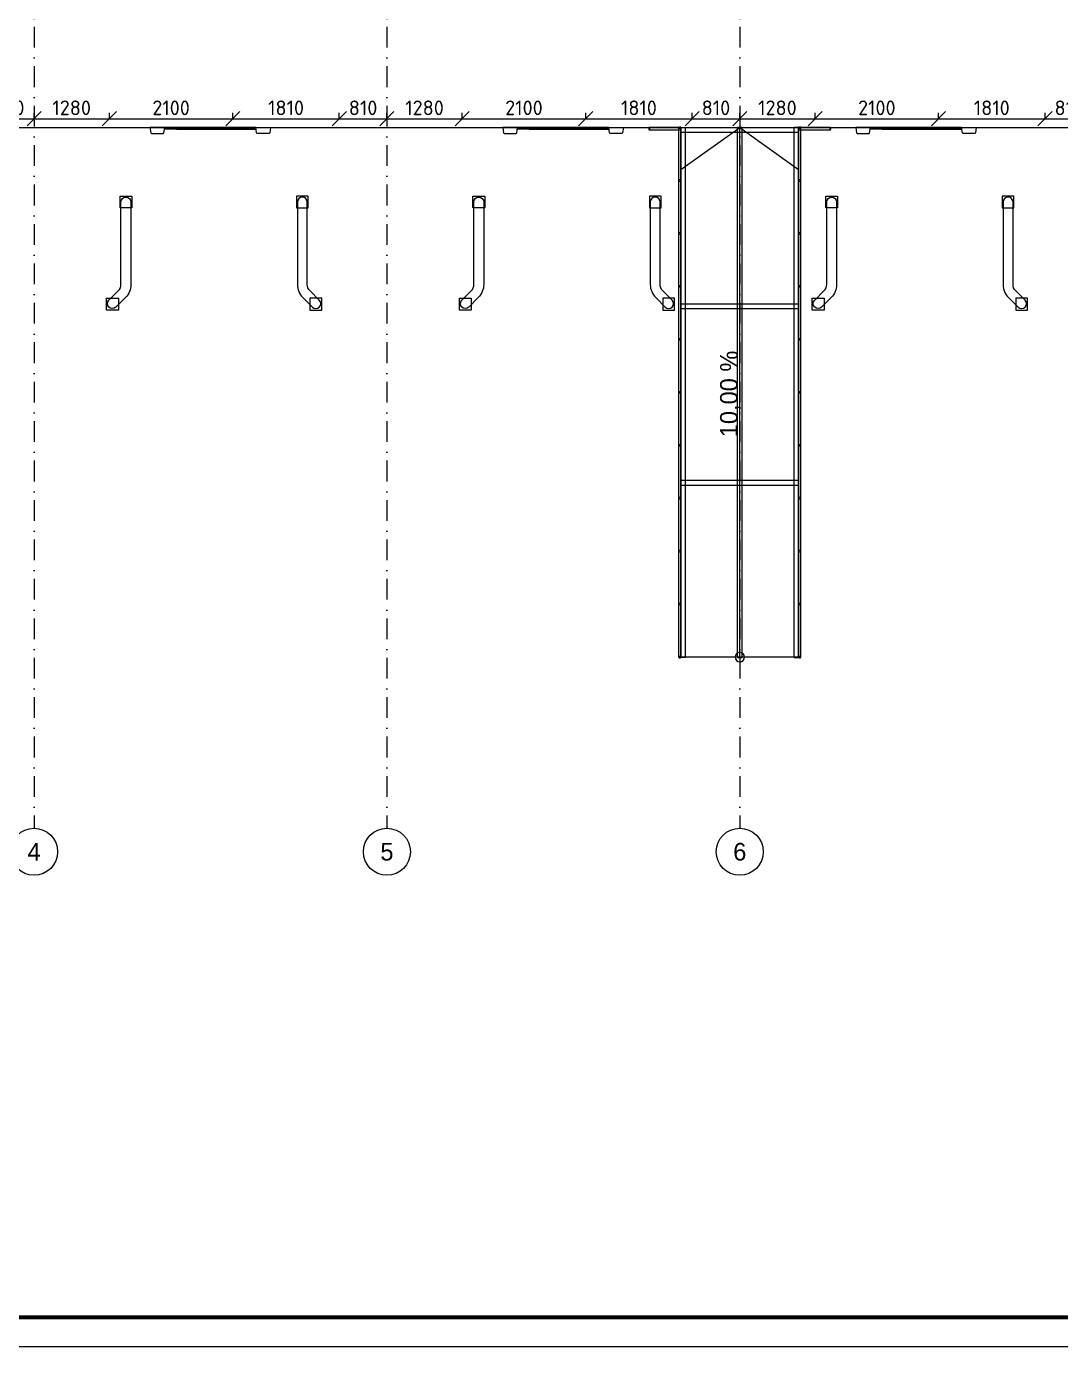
# Model space of a CAD drawing. Header units: millimetres. Extents: x 0 to 2118900, y -20000 to 84100.
# Drawn here: x 423870 to 441455, y 0 to 22444 of the extents above; entities that cross this region are included whole.
import ezdxf
from ezdxf.enums import TextEntityAlignment as Align

# ---------------------------------------------------------------- set-up
doc = ezdxf.new("R2010")
doc.units = ezdxf.units.MM
doc.linetypes.add('Dot & Dashed', pattern=[670.277762, 352.777767, -176.388884, 0, -141.111112])
for name, color, linetype, lineweight in [('АР_подоснова', 8, 'Continuous', 13), ('ПТ_размеры', 7, 'Continuous', 13), ('ПТ_рамка', 7, 'Continuous', 50), ('ПТ_рамка_тонк', 7, 'Continuous', 18)]:
    doc.layers.add(name, color=color, linetype=linetype, lineweight=lineweight)
doc.styles.add('АР_текст_1', font='arial.ttf')
doc.styles.add('АР_текст_2', font='ARIALN.TTF')
doc.styles.add('ПТ', font='isocpeur.ttf')
doc.dimstyles.new('ПТ100', dxfattribs={"dimscale": 100, "dimtxt": 2.5, "dimasz": 1.2, "dimexe": 1, "dimexo": 0, "dimgap": 0.6, "dimtad": 1, "dimdec": 0, "dimtxsty": 'ПТ', "dimtsz": 1.2, "dimcen": 2.5, "dimclrd": 7, "dimclre": 7, "dimclrt": 7, "dimazin": 3, "dimtfac": 1, "dimtmove": 0, "dimatfit": 3, "dimlwd": 13, "dimlwe": 13, "dimarcsym": 0})

# ---------------------------------------------------------------- blocks, each defined once
blk = doc.blocks.new('Перекрытие_610', base_point=(17971, -3275))
at = {"color": 0, "linetype": 'Continuous', "lineweight": -2, "flags": 128}
blk.add_lwpolyline([(17971, -3275), (17985, -3366), (17995, -3375), (18198, -3375), (18208, -3366), (18221, -3275)], close=True, dxfattribs=at)
blk = doc.blocks.new('Перекрытие_710', base_point=(20021, -3275))
at = {"color": 0, "linetype": 'Continuous', "lineweight": -2, "flags": 128}
blk.add_lwpolyline([(20021, -3275), (20008, -3366), (19998, -3375), (19795, -3375), (19785, -3366), (19771, -3275)], close=True, dxfattribs=at)
blk = doc.blocks.new('Перекрытие_810', base_point=(23971, -3275))
at = {"color": 0, "linetype": 'Continuous', "lineweight": -2, "flags": 128}
blk.add_lwpolyline([(23971, -3275), (23985, -3366), (23995, -3375), (24198, -3375), (24208, -3366), (24221, -3275)], close=True, dxfattribs=at)
blk = doc.blocks.new('Перекрытие_910', base_point=(26021, -3275))
at = {"color": 0, "linetype": 'Continuous', "lineweight": -2, "flags": 128}
blk.add_lwpolyline([(26021, -3275), (26008, -3366), (25998, -3375), (25795, -3375), (25785, -3366), (25771, -3275)], close=True, dxfattribs=at)
blk = doc.blocks.new('Перекрытие_1010', base_point=(29971, -3275))
at = {"color": 0, "linetype": 'Continuous', "lineweight": -2, "flags": 128}
blk.add_lwpolyline([(29971, -3275), (29985, -3366), (29995, -3375), (30198, -3375), (30208, -3366), (30221, -3275)], close=True, dxfattribs=at)
blk = doc.blocks.new('Перекрытие_1110', base_point=(32021, -3275))
at = {"color": 0, "linetype": 'Continuous', "lineweight": -2, "flags": 128}
blk.add_lwpolyline([(32021, -3275), (32008, -3366), (31998, -3375), (31795, -3375), (31785, -3366), (31771, -3275)], close=True, dxfattribs=at)
blk = doc.blocks.new('Морф_23')
at = {"color": 0, "linetype": 'Continuous', "lineweight": -2, "flags": 128}
for points in [[(18221, -3301), (18221, -3299)], [(18421, -3299), (18221, -3299)], [(18421, -3301), (18221, -3301)], [(18421, -3301), (18421, -3299)]]:
    blk.add_lwpolyline(points, dxfattribs=at)
blk = doc.blocks.new('Морф_24')
at = {"color": 0, "linetype": 'Continuous', "lineweight": -2, "flags": 128}
for points in [[(18221, -3301), (18221, -3299)], [(18221, -3299), (18421, -3299)], [(18421, -3301), (18221, -3301)], [(18421, -3299), (18421, -3301)], [(18621, -3299), (18421, -3299)], [(18421, -3301), (18621, -3301)], [(18621, -3301), (18621, -3299)]]:
    blk.add_lwpolyline(points, dxfattribs=at)
blk = doc.blocks.new('Морф_25')
at = {"color": 0, "linetype": 'Continuous', "lineweight": -2, "flags": 128}
for points in [[(18321, -3301), (18321, -3299)], [(18321, -3299), (18621, -3299)], [(18621, -3301), (18321, -3301)], [(18621, -3299), (18621, -3301)], [(18821, -3299), (18621, -3299)], [(18621, -3301), (18821, -3301)], [(18821, -3301), (18821, -3299)]]:
    blk.add_lwpolyline(points, dxfattribs=at)
blk = doc.blocks.new('Морф_26')
at = {"color": 0, "linetype": 'Continuous', "lineweight": -2, "flags": 128}
for points in [[(18321, -3301), (18321, -3299)], [(18321, -3299), (18621, -3299)], [(18621, -3301), (18321, -3301)], [(18621, -3299), (18621, -3301)], [(18821, -3299), (18621, -3299)], [(18621, -3301), (18821, -3301)], [(18821, -3301), (18821, -3299)]]:
    blk.add_lwpolyline(points, dxfattribs=at)
blk = doc.blocks.new('Морф_27')
at = {"color": 0, "linetype": 'Continuous', "lineweight": -2, "flags": 128}
for points in [[(18521, -3301), (18521, -3299)], [(18521, -3299), (18821, -3299)], [(18821, -3301), (18521, -3301)], [(18821, -3299), (18821, -3301)], [(19021, -3299), (18821, -3299)], [(18821, -3301), (19021, -3301)], [(19021, -3301), (19021, -3299)]]:
    blk.add_lwpolyline(points, dxfattribs=at)
blk = doc.blocks.new('Морф_28')
at = {"color": 0, "linetype": 'Continuous', "lineweight": -2, "flags": 128}
for points in [[(18721, -3301), (18721, -3299)], [(18721, -3299), (19021, -3299)], [(19021, -3301), (18721, -3301)], [(19021, -3299), (19021, -3301)], [(19221, -3299), (19021, -3299)], [(19021, -3301), (19221, -3301)], [(19221, -3301), (19221, -3299)]]:
    blk.add_lwpolyline(points, dxfattribs=at)
blk = doc.blocks.new('Морф_29')
at = {"color": 0, "linetype": 'Continuous', "lineweight": -2, "flags": 128}
for points in [[(18921, -3301), (18921, -3299)], [(18921, -3299), (19221, -3299)], [(19221, -3301), (18921, -3301)], [(19221, -3299), (19221, -3301)], [(19421, -3299), (19221, -3299)], [(19221, -3301), (19421, -3301)], [(19421, -3301), (19421, -3299)]]:
    blk.add_lwpolyline(points, dxfattribs=at)
blk = doc.blocks.new('Морф_30')
at = {"color": 0, "linetype": 'Continuous', "lineweight": -2, "flags": 128}
for points in [[(19121, -3301), (19121, -3299)], [(19121, -3299), (19421, -3299)], [(19421, -3301), (19121, -3301)], [(19421, -3299), (19421, -3301)], [(19621, -3299), (19421, -3299)], [(19421, -3301), (19621, -3301)], [(19621, -3301), (19621, -3299)]]:
    blk.add_lwpolyline(points, dxfattribs=at)
blk = doc.blocks.new('Морф_31')
at = {"color": 0, "linetype": 'Continuous', "lineweight": -2, "flags": 128}
for points in [[(19321, -3301), (19321, -3299)], [(19321, -3299), (19621, -3299)], [(19621, -3301), (19321, -3301)], [(19621, -3299), (19621, -3301)], [(19771, -3299), (19621, -3299)], [(19621, -3301), (19771, -3301)], [(19771, -3299), (19771, -3301)]]:
    blk.add_lwpolyline(points, dxfattribs=at)
blk = doc.blocks.new('Морф_32')
at = {"color": 0, "linetype": 'Continuous', "lineweight": -2, "flags": 128}
for points in [[(19521, -3301), (19521, -3299)], [(19521, -3299), (19771, -3299)], [(19771, -3301), (19521, -3301)], [(19771, -3299), (19771, -3301)]]:
    blk.add_lwpolyline(points, dxfattribs=at)
blk = doc.blocks.new('Морф_33')
at = {"color": 0, "linetype": 'Continuous', "lineweight": -2, "flags": 128}
for points in [[(19721, -3301), (19721, -3299)], [(19721, -3299), (19771, -3299)], [(19771, -3301), (19721, -3301)], [(19771, -3299), (19771, -3301)]]:
    blk.add_lwpolyline(points, dxfattribs=at)
blk = doc.blocks.new('Морф_34')
at = {"color": 0, "linetype": 'Continuous', "lineweight": -2, "flags": 128}
for points in [[(24221, -3301), (24221, -3299)], [(24421, -3299), (24221, -3299)], [(24421, -3301), (24221, -3301)], [(24421, -3301), (24421, -3299)]]:
    blk.add_lwpolyline(points, dxfattribs=at)
blk = doc.blocks.new('Морф_35')
at = {"color": 0, "linetype": 'Continuous', "lineweight": -2, "flags": 128}
for points in [[(24221, -3301), (24221, -3299)], [(24221, -3299), (24421, -3299)], [(24421, -3301), (24221, -3301)], [(24421, -3299), (24421, -3301)], [(24621, -3299), (24421, -3299)], [(24421, -3301), (24621, -3301)], [(24621, -3301), (24621, -3299)]]:
    blk.add_lwpolyline(points, dxfattribs=at)
blk = doc.blocks.new('Морф_36')
at = {"color": 0, "linetype": 'Continuous', "lineweight": -2, "flags": 128}
for points in [[(24321, -3301), (24321, -3299)], [(24321, -3299), (24621, -3299)], [(24621, -3301), (24321, -3301)], [(24621, -3299), (24621, -3301)], [(24821, -3299), (24621, -3299)], [(24621, -3301), (24821, -3301)], [(24821, -3301), (24821, -3299)]]:
    blk.add_lwpolyline(points, dxfattribs=at)
blk = doc.blocks.new('Морф_37')
at = {"color": 0, "linetype": 'Continuous', "lineweight": -2, "flags": 128}
for points in [[(24321, -3301), (24321, -3299)], [(24321, -3299), (24621, -3299)], [(24621, -3301), (24321, -3301)], [(24621, -3299), (24621, -3301)], [(24821, -3299), (24621, -3299)], [(24621, -3301), (24821, -3301)], [(24821, -3301), (24821, -3299)]]:
    blk.add_lwpolyline(points, dxfattribs=at)
blk = doc.blocks.new('Морф_38')
at = {"color": 0, "linetype": 'Continuous', "lineweight": -2, "flags": 128}
for points in [[(24521, -3301), (24521, -3299)], [(24521, -3299), (24821, -3299)], [(24821, -3301), (24521, -3301)], [(24821, -3299), (24821, -3301)], [(25021, -3299), (24821, -3299)], [(24821, -3301), (25021, -3301)], [(25021, -3301), (25021, -3299)]]:
    blk.add_lwpolyline(points, dxfattribs=at)
blk = doc.blocks.new('Морф_39')
at = {"color": 0, "linetype": 'Continuous', "lineweight": -2, "flags": 128}
for points in [[(24721, -3301), (24721, -3299)], [(24721, -3299), (25021, -3299)], [(25021, -3301), (24721, -3301)], [(25021, -3299), (25021, -3301)], [(25221, -3299), (25021, -3299)], [(25021, -3301), (25221, -3301)], [(25221, -3301), (25221, -3299)]]:
    blk.add_lwpolyline(points, dxfattribs=at)
blk = doc.blocks.new('Морф_40')
at = {"color": 0, "linetype": 'Continuous', "lineweight": -2, "flags": 128}
for points in [[(24921, -3301), (24921, -3299)], [(24921, -3299), (25221, -3299)], [(25221, -3301), (24921, -3301)], [(25221, -3299), (25221, -3301)], [(25421, -3299), (25221, -3299)], [(25221, -3301), (25421, -3301)], [(25421, -3301), (25421, -3299)]]:
    blk.add_lwpolyline(points, dxfattribs=at)
blk = doc.blocks.new('Морф_41')
at = {"color": 0, "linetype": 'Continuous', "lineweight": -2, "flags": 128}
for points in [[(25121, -3301), (25121, -3299)], [(25121, -3299), (25421, -3299)], [(25421, -3301), (25121, -3301)], [(25421, -3299), (25421, -3301)], [(25621, -3299), (25421, -3299)], [(25421, -3301), (25621, -3301)], [(25621, -3301), (25621, -3299)]]:
    blk.add_lwpolyline(points, dxfattribs=at)
blk = doc.blocks.new('Морф_42')
at = {"color": 0, "linetype": 'Continuous', "lineweight": -2, "flags": 128}
for points in [[(25321, -3301), (25321, -3299)], [(25321, -3299), (25621, -3299)], [(25621, -3301), (25321, -3301)], [(25621, -3299), (25621, -3301)], [(25771, -3299), (25621, -3299)], [(25621, -3301), (25771, -3301)], [(25771, -3299), (25771, -3301)]]:
    blk.add_lwpolyline(points, dxfattribs=at)
blk = doc.blocks.new('Морф_43')
at = {"color": 0, "linetype": 'Continuous', "lineweight": -2, "flags": 128}
for points in [[(25521, -3301), (25521, -3299)], [(25521, -3299), (25771, -3299)], [(25771, -3301), (25521, -3301)], [(25771, -3299), (25771, -3301)]]:
    blk.add_lwpolyline(points, dxfattribs=at)
blk = doc.blocks.new('Морф_44')
at = {"color": 0, "linetype": 'Continuous', "lineweight": -2, "flags": 128}
for points in [[(25721, -3301), (25721, -3299)], [(25721, -3299), (25771, -3299)], [(25771, -3301), (25721, -3301)], [(25771, -3299), (25771, -3301)]]:
    blk.add_lwpolyline(points, dxfattribs=at)
blk = doc.blocks.new('Морф_45')
at = {"color": 0, "linetype": 'Continuous', "lineweight": -2, "flags": 128}
for points in [[(30221, -3301), (30221, -3299)], [(30421, -3299), (30221, -3299)], [(30421, -3301), (30221, -3301)], [(30421, -3301), (30421, -3299)]]:
    blk.add_lwpolyline(points, dxfattribs=at)
blk = doc.blocks.new('Морф_46')
at = {"color": 0, "linetype": 'Continuous', "lineweight": -2, "flags": 128}
for points in [[(30221, -3301), (30221, -3299)], [(30221, -3299), (30421, -3299)], [(30421, -3301), (30221, -3301)], [(30421, -3299), (30421, -3301)], [(30621, -3299), (30421, -3299)], [(30421, -3301), (30621, -3301)], [(30621, -3301), (30621, -3299)]]:
    blk.add_lwpolyline(points, dxfattribs=at)
blk = doc.blocks.new('Морф_47')
at = {"color": 0, "linetype": 'Continuous', "lineweight": -2, "flags": 128}
for points in [[(30321, -3301), (30321, -3299)], [(30321, -3299), (30621, -3299)], [(30621, -3301), (30321, -3301)], [(30621, -3299), (30621, -3301)], [(30821, -3299), (30621, -3299)], [(30621, -3301), (30821, -3301)], [(30821, -3301), (30821, -3299)]]:
    blk.add_lwpolyline(points, dxfattribs=at)
blk = doc.blocks.new('Морф_48')
at = {"color": 0, "linetype": 'Continuous', "lineweight": -2, "flags": 128}
for points in [[(30321, -3301), (30321, -3299)], [(30321, -3299), (30621, -3299)], [(30621, -3301), (30321, -3301)], [(30621, -3299), (30621, -3301)], [(30821, -3299), (30621, -3299)], [(30621, -3301), (30821, -3301)], [(30821, -3301), (30821, -3299)]]:
    blk.add_lwpolyline(points, dxfattribs=at)
blk = doc.blocks.new('Морф_49')
at = {"color": 0, "linetype": 'Continuous', "lineweight": -2, "flags": 128}
for points in [[(30521, -3301), (30521, -3299)], [(30521, -3299), (30821, -3299)], [(30821, -3301), (30521, -3301)], [(30821, -3299), (30821, -3301)], [(31021, -3299), (30821, -3299)], [(30821, -3301), (31021, -3301)], [(31021, -3301), (31021, -3299)]]:
    blk.add_lwpolyline(points, dxfattribs=at)
blk = doc.blocks.new('Морф_50')
at = {"color": 0, "linetype": 'Continuous', "lineweight": -2, "flags": 128}
for points in [[(30721, -3301), (30721, -3299)], [(30721, -3299), (31021, -3299)], [(31021, -3301), (30721, -3301)], [(31021, -3299), (31021, -3301)], [(31221, -3299), (31021, -3299)], [(31021, -3301), (31221, -3301)], [(31221, -3301), (31221, -3299)]]:
    blk.add_lwpolyline(points, dxfattribs=at)
blk = doc.blocks.new('Морф_51')
at = {"color": 0, "linetype": 'Continuous', "lineweight": -2, "flags": 128}
for points in [[(30921, -3301), (30921, -3299)], [(30921, -3299), (31221, -3299)], [(31221, -3301), (30921, -3301)], [(31221, -3299), (31221, -3301)], [(31421, -3299), (31221, -3299)], [(31221, -3301), (31421, -3301)], [(31421, -3301), (31421, -3299)]]:
    blk.add_lwpolyline(points, dxfattribs=at)
blk = doc.blocks.new('Морф_52')
at = {"color": 0, "linetype": 'Continuous', "lineweight": -2, "flags": 128}
for points in [[(31121, -3301), (31121, -3299)], [(31121, -3299), (31421, -3299)], [(31421, -3301), (31121, -3301)], [(31421, -3299), (31421, -3301)], [(31621, -3299), (31421, -3299)], [(31421, -3301), (31621, -3301)], [(31621, -3301), (31621, -3299)]]:
    blk.add_lwpolyline(points, dxfattribs=at)
blk = doc.blocks.new('Морф_53')
at = {"color": 0, "linetype": 'Continuous', "lineweight": -2, "flags": 128}
for points in [[(31321, -3301), (31321, -3299)], [(31321, -3299), (31621, -3299)], [(31621, -3301), (31321, -3301)], [(31621, -3299), (31621, -3301)], [(31771, -3299), (31621, -3299)], [(31621, -3301), (31771, -3301)], [(31771, -3299), (31771, -3301)]]:
    blk.add_lwpolyline(points, dxfattribs=at)
blk = doc.blocks.new('Морф_54')
at = {"color": 0, "linetype": 'Continuous', "lineweight": -2, "flags": 128}
for points in [[(31521, -3301), (31521, -3299)], [(31521, -3299), (31771, -3299)], [(31771, -3301), (31521, -3301)], [(31771, -3299), (31771, -3301)]]:
    blk.add_lwpolyline(points, dxfattribs=at)
blk = doc.blocks.new('Морф_55')
at = {"color": 0, "linetype": 'Continuous', "lineweight": -2, "flags": 128}
for points in [[(31721, -3301), (31721, -3299)], [(31721, -3299), (31771, -3299)], [(31771, -3301), (31721, -3301)], [(31771, -3299), (31771, -3301)]]:
    blk.add_lwpolyline(points, dxfattribs=at)
blk = doc.blocks.new('Ограждение_1')
at = {"color": 0, "linetype": 'Continuous', "lineweight": -2, "flags": 128}
for points in [[(26462, -3316), (26464, -3315), (26465, -3315), (26467, -3313), (26468, -3311), (26470, -3309), (26471, -3306), (26471, -3303), (26472, -3299), (26472, -3296), (26472, -3292), (26471, -3289), (26471, -3286), (26470, -3283), (26468, -3280), (26467, -3278), (26465, -3277), (26464, -3276), (26462, -3276), (26460, -3276), (26458, -3277), (26457, -3278), (26455, -3280), (26454, -3283), (26453, -3286), (26453, -3289), (26452, -3292), (26452, -3296), (26452, -3299), (26453, -3303), (26453, -3306), (26454, -3309), (26456, -3311), (26457, -3313), (26459, -3315), (26460, -3315)], [(26462, -3276), (26462, -3316), (27000, -3315), (27000, -3275)], [(26462, -3276), (26462, -3316), (27000, -3315), (27000, -3275)], [(26462, -3276), (26462, -3316), (27000, -3315), (27000, -3275)], [(26462, -3276), (26462, -3316), (27000, -3315), (27000, -3275)], [(26462, -3276), (26462, -3316), (27000, -3315), (27000, -3275)]]:
    blk.add_lwpolyline(points, close=True, dxfattribs=at)
blk = doc.blocks.new('Ограждение_2')
at = {"color": 0, "linetype": 'Continuous', "lineweight": -2, "flags": 128}
for points in [[(29539, -3316), (29539, -3276), (29000, -3275), (29000, -3315)], [(29539, -3316), (29539, -3276), (29000, -3275), (29000, -3315)], [(29539, -3316), (29539, -3276), (29000, -3275), (29000, -3315)], [(29539, -3316), (29539, -3276), (29000, -3275), (29000, -3315)], [(29539, -3316), (29539, -3276), (29000, -3275), (29000, -3315)], [(29539, -3276), (29537, -3276), (29535, -3277), (29534, -3278), (29532, -3280), (29531, -3283), (29530, -3286), (29529, -3289), (29529, -3292), (29529, -3296), (29529, -3299), (29529, -3303), (29530, -3306), (29531, -3309), (29532, -3311), (29534, -3313), (29535, -3315), (29537, -3315), (29539, -3316), (29540, -3315), (29542, -3315), (29544, -3313), (29545, -3311), (29546, -3309), (29547, -3306), (29548, -3303), (29548, -3299), (29549, -3296), (29548, -3292), (29548, -3289), (29547, -3286), (29546, -3283), (29545, -3280), (29544, -3278), (29542, -3277), (29540, -3276)]]:
    blk.add_lwpolyline(points, close=True, dxfattribs=at)
blk = doc.blocks.new('Wheel_Guide_WBM')
at = {"color": 0, "linetype": 'Continuous', "lineweight": -2, "flags": 128}
for points in [[(-100, 100), (-100, -100), (100, -100), (100, 100)], [(129, -1638), (129, -1838), (329, -1838), (329, -1638)]]:
    blk.add_lwpolyline(points, close=True, dxfattribs=at)
blk.add_lwpolyline([(-84, 0), (-84, -1405, 0.198912), (8, -1626), (170, -1788, 1), (288, -1670), (126, -1508, -0.198912), (84, -1405), (84, 0, 1)], format="xyb", close=True, dxfattribs=at)
blk = doc.blocks.new('Балка - Швеллер ПП 27_40')
at = {"color": 0, "linetype": 'Continuous', "lineweight": -2}
for p, q in [((0, 37.5), (0, -37.5)), ((1000, 37.5), (0, 37.5)), ((2000, 37.5), (1000, 37.5)), ((2000, 0), (2000, 37.5)), ((2000, -37.5), (2000, 0)), ((0, -37.5), (1000, -37.5)), ((1000, -37.5), (2000, -37.5))]:
    blk.add_line(p, q, dxfattribs=at)
blk = doc.blocks.new('Балка - Швеллер ПП 270')
at = {"color": 0, "linetype": 'Continuous', "lineweight": -2}
for p, q in [((-18, 37), (8991, 37)), ((-18, 37), (-18, -38)), ((8991, 0), (8991, 37)), ((8991, -38), (8991, 0)), ((-18, -38), (8991, -38))]:
    blk.add_line(p, q, dxfattribs=at)
blk = doc.blocks.new('Перекрытие_750', base_point=(3875, -3275))
at = {"color": 0, "linetype": 'Continuous', "lineweight": -2, "flags": 128}
blk.add_lwpolyline([(3875, -3275), (94125, -3275), (94125, -300), (3875, -300)], close=True, dxfattribs=at)
blk = doc.blocks.new('Перекрытие_780', base_point=(18221, -3299))
at = {"color": 0, "linetype": 'Continuous', "lineweight": -2, "flags": 128}
blk.add_lwpolyline([(18221, -3299), (19771, -3299), (19771, -3275), (18221, -3275)], close=True, dxfattribs=at)
blk = doc.blocks.new('Перекрытие_790', base_point=(24221, -3299))
at = {"color": 0, "linetype": 'Continuous', "lineweight": -2, "flags": 128}
blk.add_lwpolyline([(24221, -3299), (25771, -3299), (25771, -3275), (24221, -3275)], close=True, dxfattribs=at)
blk = doc.blocks.new('Перекрытие_800', base_point=(30221, -3299))
at = {"color": 0, "linetype": 'Continuous', "lineweight": -2, "flags": 128}
blk.add_lwpolyline([(30221, -3299), (31771, -3299), (31771, -3275), (30221, -3275)], close=True, dxfattribs=at)
blk = doc.blocks.new('Ограждение_22')
at = {"color": 0, "linetype": 'Continuous', "lineweight": -2, "flags": 128}
for points in [[(26960, -3275), (26961, -3277), (26961, -3279), (26963, -3280), (26965, -3282), (26967, -3283), (26970, -3284), (26973, -3285), (26977, -3285), (26980, -3285), (26984, -3285), (26987, -3285), (26990, -3284), (26993, -3283), (26996, -3282), (26998, -3280), (26999, -3279), (27000, -3277), (27000, -3275), (27000, -3274), (26999, -3272), (26998, -3270), (26996, -3269), (26993, -3268), (26990, -3267), (26987, -3266), (26984, -3266), (26980, -3265), (26977, -3266), (26973, -3266), (26970, -3267), (26967, -3268), (26965, -3269), (26963, -3270), (26961, -3272), (26961, -3274)], [(27000, -3275), (26960, -3275), (26960, -12278), (27000, -12278)], [(27000, -3275), (26960, -3275), (26960, -12278), (27000, -12278)], [(27000, -3275), (26960, -3275), (26960, -12278), (27000, -12278)], [(27000, -3275), (26960, -3275), (26960, -12278), (27000, -12278)], [(27000, -3275), (26960, -3275), (26960, -12278), (27000, -12278)], [(27000, -4166), (26960, -4166), (26960, -4186), (27000, -4186)], [(27000, -5066), (26960, -5066), (26960, -5086), (27000, -5086)], [(27000, -5966), (26960, -5966), (26960, -5986), (27000, -5986)], [(27000, -6867), (26960, -6867), (26960, -6887), (27000, -6887)], [(27000, -7767), (26960, -7767), (26960, -7787), (27000, -7787)], [(27000, -8667), (26960, -8667), (26960, -8687), (27000, -8687)], [(27000, -9567), (26960, -9567), (26960, -9587), (27000, -9587)], [(27000, -10468), (26960, -10468), (26960, -10488), (27000, -10488)], [(27000, -11368), (26960, -11368), (26960, -11388), (27000, -11388)], [(26960, -12278), (26961, -12280), (26961, -12282), (26963, -12283), (26965, -12285), (26967, -12286), (26970, -12287), (26973, -12288), (26977, -12288), (26980, -12288), (26984, -12288), (26987, -12288), (26990, -12287), (26993, -12286), (26996, -12285), (26998, -12283), (26999, -12282), (27000, -12280), (27000, -12278), (27000, -12277), (26999, -12275), (26998, -12273), (26996, -12272), (26993, -12271), (26990, -12270), (26987, -12269), (26984, -12268), (26980, -12268), (26977, -12268), (26973, -12269), (26970, -12270), (26967, -12271), (26965, -12272), (26963, -12273), (26961, -12275), (26961, -12277)]]:
    blk.add_lwpolyline(points, close=True, dxfattribs=at)
blk = doc.blocks.new('Ограждение_23')
at = {"color": 0, "linetype": 'Continuous', "lineweight": -2, "flags": 128}
for points in [[(29000, -3275), (29001, -3277), (29001, -3279), (29003, -3280), (29005, -3282), (29007, -3283), (29010, -3284), (29013, -3285), (29017, -3285), (29020, -3285), (29024, -3285), (29027, -3285), (29030, -3284), (29033, -3283), (29036, -3282), (29038, -3280), (29039, -3279), (29040, -3277), (29040, -3275), (29040, -3274), (29039, -3272), (29038, -3270), (29036, -3269), (29033, -3268), (29030, -3267), (29027, -3266), (29024, -3266), (29020, -3265), (29017, -3266), (29013, -3266), (29010, -3267), (29007, -3268), (29005, -3269), (29003, -3270), (29001, -3272), (29001, -3274)], [(29040, -3275), (29000, -3275), (29000, -12278), (29040, -12278)], [(29040, -3275), (29000, -3275), (29000, -12278), (29040, -12278)], [(29040, -3275), (29000, -3275), (29000, -12278), (29040, -12278)], [(29040, -3275), (29000, -3275), (29000, -12278), (29040, -12278)], [(29040, -3275), (29000, -3275), (29000, -12278), (29040, -12278)], [(29040, -4166), (29000, -4166), (29000, -4186), (29040, -4186)], [(29040, -5066), (29000, -5066), (29000, -5086), (29040, -5086)], [(29040, -5966), (29000, -5966), (29000, -5986), (29040, -5986)], [(29040, -6867), (29000, -6867), (29000, -6887), (29040, -6887)], [(29040, -7767), (29000, -7767), (29000, -7787), (29040, -7787)], [(29040, -8667), (29000, -8667), (29000, -8687), (29040, -8687)], [(29040, -9567), (29000, -9567), (29000, -9587), (29040, -9587)], [(29040, -10468), (29000, -10468), (29000, -10488), (29040, -10488)], [(29040, -11368), (29000, -11368), (29000, -11388), (29040, -11388)], [(29000, -12278), (29001, -12280), (29001, -12282), (29003, -12283), (29005, -12285), (29007, -12286), (29010, -12287), (29013, -12288), (29017, -12288), (29020, -12288), (29024, -12288), (29027, -12288), (29030, -12287), (29033, -12286), (29036, -12285), (29038, -12283), (29039, -12282), (29040, -12280), (29040, -12278), (29040, -12277), (29039, -12275), (29038, -12273), (29036, -12272), (29033, -12271), (29030, -12270), (29027, -12269), (29024, -12268), (29020, -12268), (29017, -12268), (29013, -12269), (29010, -12270), (29007, -12271), (29005, -12272), (29003, -12273), (29001, -12275), (29001, -12277)]]:
    blk.add_lwpolyline(points, close=True, dxfattribs=at)
blk = doc.blocks.new('Пандус Прямой 27_2')
at = {"color": 0, "linetype": 'Continuous', "lineweight": -2}
for p, q in [((0, -1000), (0, 1000)), ((0, 1000), (9000, 1000)), ((9000, 0), (8282, 1000)), ((9000, -1000), (9000, 1000)), ((0, 0), (9000, 0)), ((8282, -1000), (9000, 0)), ((0, -1000), (9000, -1000))]:
    blk.add_line(p, q, dxfattribs=at)
at = {"color": 0, "linetype": 'Continuous', "lineweight": -2, "flags": 128}
blk.add_lwpolyline([(81, 0, 1), (-81, 0, 1)], format="xyb", close=True, dxfattribs=at)
at = {"color": 0, "linetype": 'Continuous', "lineweight": -2, "style": 'АР_текст_2'}
blk.add_attdef('ac_bottomlevel', text='', height=300, dxfattribs=at).set_placement((4500, 159), align=Align.MIDDLE_CENTER)
blk = doc.blocks.new('Стандартный Маркер Сетки_40')
at = {"color": 0, "linetype": 'Dot & Dashed', "lineweight": -2}
for p in [(0, 0), (55187, 0)]:
    blk.add_line(p, (55187, 0), dxfattribs=at)
at = {"color": 0, "linetype": 'Continuous', "lineweight": -2}
blk.add_circle((55587, 0), 400, dxfattribs=at)
at = {"color": 0, "linetype": 'Dot & Dashed', "lineweight": -2}
blk.add_point((55187, 0), dxfattribs=at)
blk.add_point((55187, 0), dxfattribs=at)
at = {"color": 0, "lineweight": -2, "style": 'АР_текст_1'}
blk.add_attdef('AC_MarkerText_1', text='', height=300, rotation=90, dxfattribs=at).set_placement((55368, -69), align=Align.TOP_CENTER)
blk = doc.blocks.new('AR_F1')
at = {"layer": 'АР_подоснова', "linetype": 'Continuous'}
ref = blk.add_blockref('Стандартный Маркер Сетки_40', (16000, 40000), dxfattribs=dict(at, zscale=1000, rotation=270))
ref.add_attrib('AC_MarkerText_1', '4', dxfattribs={"layer": '0', "color": 0, "lineweight": 0, "height": 300, "rotation": 360}).set_placement((16000, -15437), align=Align.TOP_CENTER)
ref = blk.add_blockref('Стандартный Маркер Сетки_40', (22000, 40000), dxfattribs=dict(at, zscale=1000, rotation=270))
ref.add_attrib('AC_MarkerText_1', '5', dxfattribs={"layer": '0', "color": 0, "lineweight": 0, "height": 300, "rotation": 360}).set_placement((22000, -15437), align=Align.TOP_CENTER)
ref = blk.add_blockref('Стандартный Маркер Сетки_40', (28000, 40000), dxfattribs=dict(at, zscale=1000, rotation=270))
ref.add_attrib('AC_MarkerText_1', '6', dxfattribs={"layer": '0', "color": 0, "lineweight": 0, "height": 300, "rotation": 360}).set_placement((28000, -15437), align=Align.TOP_CENTER)
for name, p in [('Перекрытие_750', (3875, -3275)), ('Перекрытие_610', (17971, -3275)), ('Перекрытие_780', (18221, -3299)), ('Морф_23', (0, 0)), ('Морф_24', (0, 0)), ('Морф_25', (0, 0)), ('Морф_26', (0, 0)), ('Морф_27', (0, 0)), ('Морф_28', (0, 0)), ('Морф_29', (0, 0)), ('Морф_30', (0, 0)), ('Морф_31', (0, 0)), ('Морф_32', (0, 0)), ('Морф_33', (0, 0)), ('Перекрытие_710', (20021, -3275)), ('Перекрытие_810', (23971, -3275)), ('Перекрытие_790', (24221, -3299)), ('Морф_34', (0, 0)), ('Морф_35', (0, 0)), ('Морф_36', (0, 0)), ('Морф_37', (0, 0)), ('Морф_38', (0, 0)), ('Морф_39', (0, 0)), ('Морф_40', (0, 0)), ('Морф_41', (0, 0)), ('Морф_42', (0, 0)), ('Морф_43', (0, 0)), ('Морф_44', (0, 0)), ('Перекрытие_910', (26021, -3275)), ('Ограждение_1', (0, 0)), ('Ограждение_22', (0, 0)), ('Ограждение_23', (0, 0)), ('Ограждение_2', (0, 0)), ('Перекрытие_1010', (29971, -3275)), ('Перекрытие_800', (30221, -3299)), ('Морф_45', (0, 0)), ('Морф_46', (0, 0)), ('Морф_47', (0, 0)), ('Морф_48', (0, 0)), ('Морф_49', (0, 0)), ('Морф_50', (0, 0)), ('Морф_51', (0, 0)), ('Морф_52', (0, 0)), ('Морф_53', (0, 0)), ('Морф_54', (0, 0)), ('Морф_55', (0, 0)), ('Перекрытие_1110', (32021, -3275))]:
    blk.add_blockref(name, p, dxfattribs=at)
at = {"layer": 'АР_подоснова', "linetype": 'Continuous', "zscale": 1000}
for name, p, rotation in [('Балка - Швеллер ПП 27_40', (29000, -3315), 180), ('Балка - Швеллер ПП 270', (28000, -12267), 89.99999999999999), ('Балка - Швеллер ПП 270', (28960, -12267), 89.99999999999999), ('Балка - Швеллер ПП 27_40', (29000, -6315), 180), ('Балка - Швеллер ПП 27_40', (29000, -9315), 180)]:
    blk.add_blockref(name, p, dxfattribs=dict(at, rotation=rotation))
at = {"layer": 'АР_подоснова', "linetype": 'Continuous'}
ref = blk.add_blockref('Пандус Прямой 27_2', (28000, -12278), dxfattribs=dict(at, zscale=1000, rotation=89.99999999999999))
ref.add_attrib('ac_bottomlevel', '10,00 %', dxfattribs={"layer": '0', "color": 0, "linetype": 'Continuous', "lineweight": 25, "height": 300, "rotation": 90}).set_placement((27815, -7804), align=Align.MIDDLE_CENTER)
at = {"layer": 'АР_подоснова', "linetype": 'Continuous', "xscale": -1, "zscale": 1000, "rotation": 270}
blk.add_blockref('Балка - Швеллер ПП 270', (27040, -12267), dxfattribs=at)
at = {"layer": 'АР_подоснова', "linetype": 'Continuous', "xscale": -1, "zscale": 1000}
for p in [(17562, -4540), (23562, -4540), (29562, -4540)]:
    blk.add_blockref('Wheel_Guide_WBM', p, dxfattribs=at)
at = {"layer": 'АР_подоснова', "linetype": 'Continuous', "zscale": 1000}
for p in [(20562, -4540), (26562, -4540), (32562, -4540)]:
    blk.add_blockref('Wheel_Guide_WBM', p, dxfattribs=at)

msp = doc.modelspace()

# ---------------------------------------------------------------- linework, layer by layer
at = {"layer": 'ПТ_рамка', "lineweight": 70}
msp.add_lwpolyline([(402000, 500), (518400, 500), (518400, 83600), (402000, 83600)], close=True, dxfattribs=at)
at = {"layer": 'ПТ_рамка_тонк', "lineweight": 13}
msp.add_lwpolyline([(400000, 0), (518900, 0), (518900, 84100), (400000, 84100)], close=True, dxfattribs=at)

# ---------------------------------------------------------------- block references
at = {"layer": 'АР_подоснова'}
msp.add_blockref('AR_F1', (408000, 24000), dxfattribs=at)

# ---------------------------------------------------------------- dimensions: what is measured, and where the dimension line sits
at = {"layer": 'ПТ_размеры'}
for base, p1, p2 in [((423190, 20875), (423190, 20875), (424000, 20875)), ((424000, 20875), (424000, 20875), (425280, 20875)), ((425280, 20875), (425280, 20875), (427380, 20875)), ((427380, 20875), (427380, 20875), (429190, 20875)), ((429190, 20875), (429190, 20875), (430000, 20875)), ((430000, 20875), (430000, 20875), (431280, 20875)), ((431280, 20875), (431280, 20875), (433380, 20875)), ((433380, 20875), (433380, 20875), (435190, 20875)), ((435190, 20875), (435190, 20875), (436000, 20875)), ((436000, 20875), (436000, 20875), (437280, 20875)), ((437280, 20875), (437280, 20875), (439380, 20875)), ((439380, 20875), (439380, 20875), (441190, 20875)), ((441190, 20875), (441190, 20875), (442000, 20875))]:
    msp.add_linear_dim(base=base, p1=p1, p2=p2, dimstyle='ПТ100', dxfattribs=at).render()

doc.saveas('drawing.dxf')
